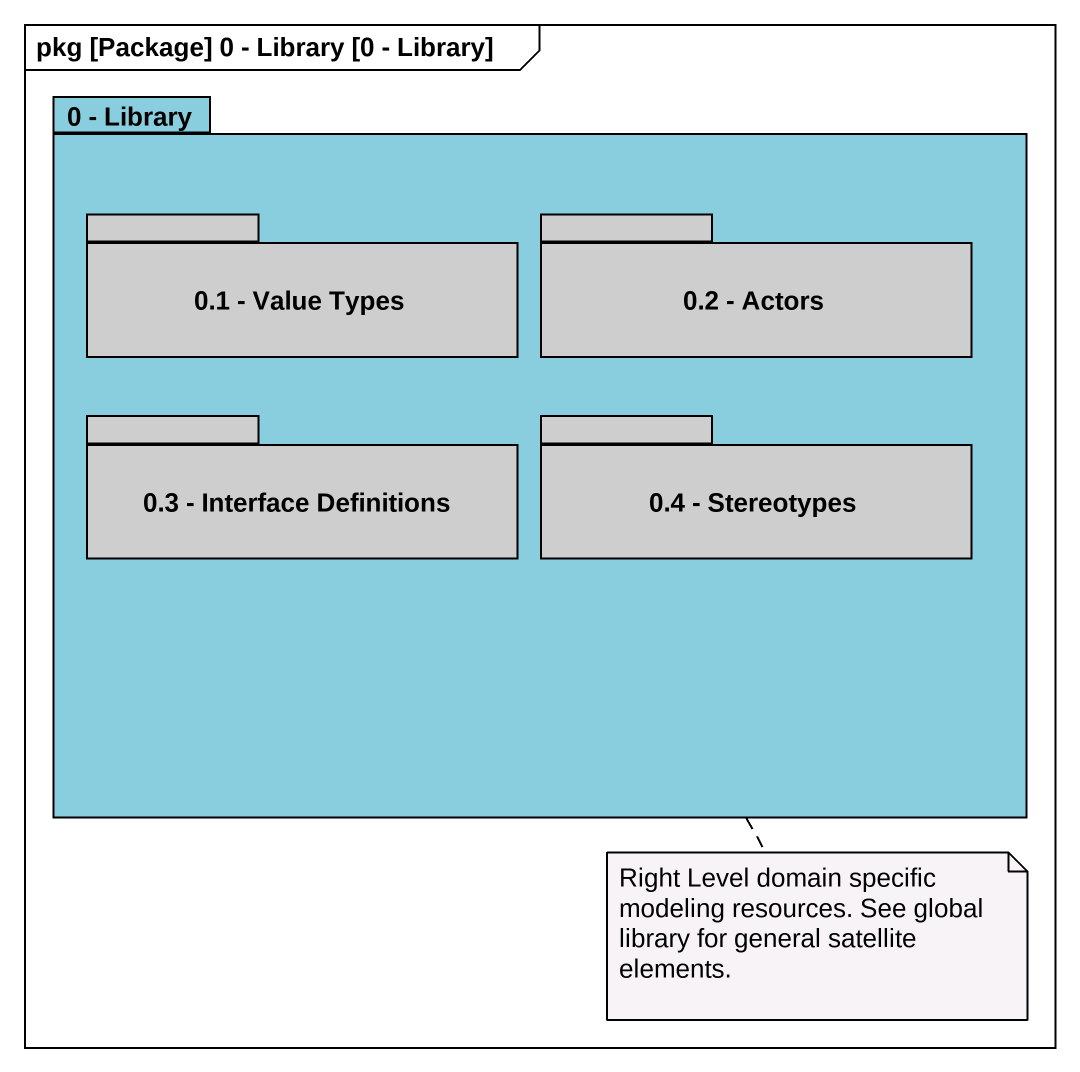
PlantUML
@startuml
mainframe pkg [Package] 0 - Library [0 - Library]
package "0 - Library" as p0_Library #89CEDE {
  package "0.1 - Value Types" as p0_1_Value_Types #CECECE {
  }
  package "0.2 - Actors" as p0_2_Actors #CECECE {
  }
  package "0.3 - Interface Definitions" as p0_3_Interface_Definitions #CECECE {
  }
  package "0.4 - Stereotypes" as p0_4_Stereotypes #CECECE {
  }
}
note bottom of p0_Library : Right Level domain specific modeling resources. See global library for general satellite elements.
@enduml
